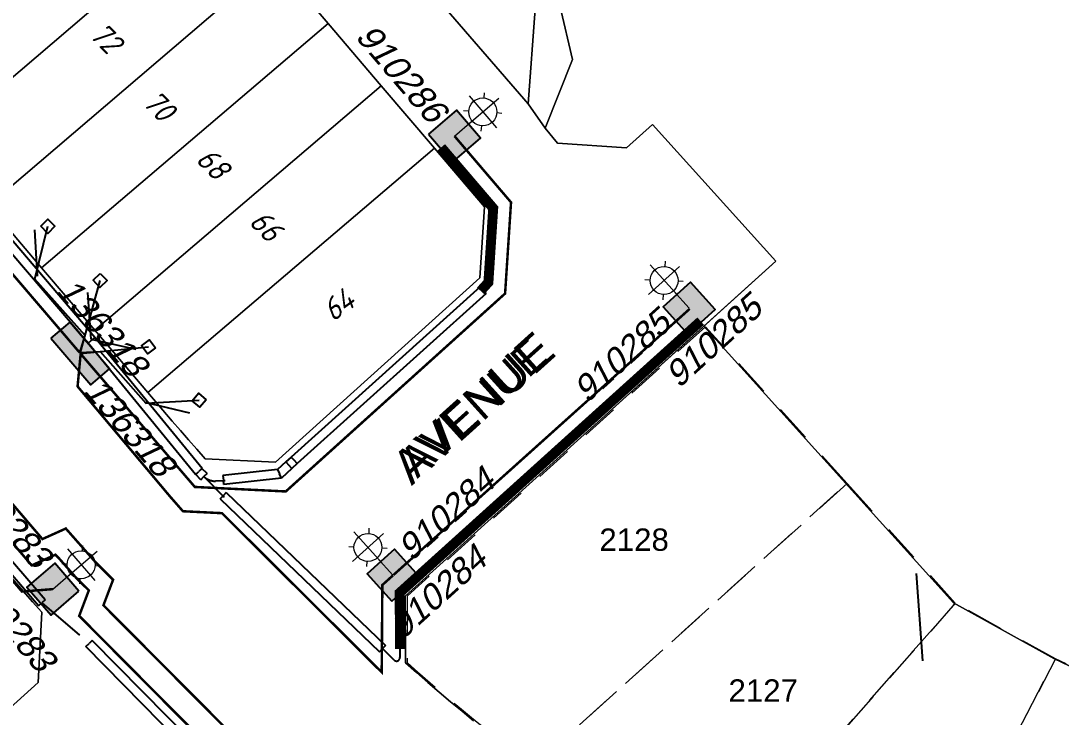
# Model space of a CAD drawing. Header units: metres. Extents: x 296308 to 298462, y 6229542 to 6231092.
# Drawn here: x 297510 to 297593.7, y 6230291.5 to 6230347.5 of the extents above; entities that cross this region are included whole.
import ezdxf
from ezdxf.enums import TextEntityAlignment as Align

# ---------------------------------------------------------------- set-up
doc = ezdxf.new("R2010")
doc.units = ezdxf.units.M
for name, pattern in [('Cable Exist UG', [8.2, 4, -1.2, 1.8, -1.2]), ('Dash', [5, 3, -2]), ('IECLCENT', [15.5, 9.5, -2, 2, -2])]:
    doc.linetypes.add(name, pattern=pattern)
doc.layers.get('0').update_dxf_attribs({"color": 6})
for name, color, linetype, lineweight in [('Cadastre Developer_SP_EXT', 9, 'Continuous', 5), ('Cadastre Land Parcels_SP_EXT', 9, 'Continuous', 5), ('Cadastre Roads_SP_EXT', 94, 'Continuous', 15)]:
    doc.layers.add(name, color=color, linetype=linetype, lineweight=lineweight)
for name, color, linetype in [('Duct_SP_EXT', 7, 'Continuous'), ('Equip_SP_SL_EXT', 7, 'Continuous'), ('Mains_LV_EXT', 7, 'Continuous'), ('Mains_LV_SL_EXT', 7, 'Continuous'), ('Notes_LV_MISC', 7, 'Continuous'), ('Notes_SP_MISC', 7, 'Continuous'), ('Services_SP_EXT', 7, 'Continuous'), ('SupportsUG_SP_LV_EXT', 7, 'Continuous'), ('SupportsUG_SP_LV_SL_EXT', 7, 'Continuous')]:
    doc.layers.add(name, color=color, linetype=linetype)
doc.styles.add('COLUMN_LABEL', font='arial.ttf')
doc.styles.add('iecARIAL', font='arial.ttf', dxfattribs={"height": 2})
doc.styles.add('ieISOCP', font='isocp.shx')
doc.styles.add('POLE_LABEL', font='arial.ttf')
doc.styles.get("Standard").update_dxf_attribs({"font": 'arial.ttf'})

# ---------------------------------------------------------------- blocks, each defined once
blk = doc.blocks.new('COLUMN_EXT')
blk.add_hatch(color=256).paths.add_polyline_path([(-1.485, 1.485), (-1.485, -1.485), (1.485, -1.485), (1.485, 1.485)])
blk.add_lwpolyline([(-1.485, -1.485), (1.485, -1.485), (1.485, 1.485), (-1.485, 1.485)], close=True)
at = {"style": 'COLUMN_LABEL', "oblique": 15, "flags": 8}
blk.add_attdef('ASSET_NUM', text='', height=2, dxfattribs=at).set_placement((2, 2), align=Align.BOTTOM_LEFT)
at = {"flags": 9}
for tag, style, p in [('STRUCTURE_PLANT_NUMBER', 'POLE_LABEL', (1.813, 0.031)), ('STREET_CODE', 'COLUMN_LABEL', (1.813, -0.2))]:
    blk.add_attdef(tag, text='', height=0.2, dxfattribs=dict(at, style=style)).set_placement(p, align=Align.MIDDLE_LEFT)
for tag, p in [('OWNED_BY', (1.813, -0.6)), ('STATE', (1.813, -0.8)), ('COLUMN_TYPE', (1.813, -0.4)), ('STREETNAME', (1.813, -1.6)), ('USAGE', (1.813, -1)), ('LEGEND', (1.813, -1.2)), ('LOCATION', (1.813, -1.4)), ('SUBURB', (1.813, -1.8)), ('NOTES', (1.813, -2))]:
    blk.add_attdef(tag, text='', height=0.2, dxfattribs=at).set_placement(p, align=Align.MIDDLE_LEFT)
at = {"flags": 1}
blk.add_attdef('Z', (1.813, -2.351), '', height=0.2, dxfattribs=at)
blk = doc.blocks.new('PILLAR_EXT')
blk.add_hatch(color=256).paths.add_polyline_path([(-2.475, 0.99), (-2.475, -0.99), (2.475, -0.99), (2.475, 0.99)])
blk.add_lwpolyline([(-2.475, -0.99), (2.475, -0.99), (2.475, 0.99), (-2.475, 0.99)], close=True)
at = {"style": 'iecARIAL', "oblique": 15, "flags": 8}
blk.add_attdef('ASSET_NUM', text='', height=2, dxfattribs=at).set_placement((1.5, 3.5), align=Align.BOTTOM_LEFT)
for tag, p, flags in [('OWNED_BY', (0, -0.2), 9), ('STATE', (0, -0.4), 9), ('SUPPORT_TYPE', (0, -0.6), 9), ('USAGE', (0, -0.8), 9), ('LEGEND', (0, -1), 9), ('STREETNAME', (0, -1.8), 9), ('LOCATION', (0, -1.2), 9), ('NOTES', (0, -1.4), 9), ('PARENT', (0, -1.6), 9), ('SUBURB', (0, -2), 1)]:
    blk.add_attdef(tag, p, '', height=0.2, dxfattribs=dict(flags=flags))
blk = doc.blocks.new('*U169')
at = {"lineweight": 15}
for p, q in [((0, 1.75), (0, 6.25)), ((-1.46, 5.46), (-1.06, 5.06)), ((1.46, 5.46), (1.06, 5.06)), ((-2.25, 4), (2.25, 4)), ((-1.46, 2.54), (-1.06, 2.94)), ((0, 0), (0, 2.5)), ((1.46, 2.54), (1.06, 2.94))]:
    blk.add_line(p, q, dxfattribs=at)
blk.add_circle((0, 4), 1.5, dxfattribs=at)
at = {"style": 'iecARIAL', "oblique": 15, "flags": 9}
blk.add_attdef('ASSET_NUM', text='', height=2, dxfattribs=at).set_placement((1.5, 1.5), align=Align.BOTTOM_RIGHT)
for tag, p, height, flags in [('CONSTRUCTED_VOLTAGE', (0.98, -0.65), 0.2, 9), ('CONTROL_TYPE', (0.98, -0.85), 0.2, 9), ('LANTERN_PURPOSE', (0.98, -1.05), 0.2, 9), ('LANTERN_TYPE', (0.98, -1.25), 0.2, 9), ('LNUMBER', (2.18, -3.25), 2.5, 8), ('OPERATING_VOLTAGE', (0.98, -1.65), 0.2, 9), ('ORIENTATION', (0.98, -1.85), 0.2, 9), ('OWNED_BY', (0.98, -2.05), 0.2, 9), ('STATE', (0.98, -2.25), 0.2, 9), ('NO_PHASES', (0.98, -1.45), 0.2, 9), ('USAGE', (0.98, -2.45), 0.2, 9), ('CEXIST', (0.98, -2.65), 0.2, 9), ('CNEW', (0.98, -2.85), 0.2, 9), ('CNUMBER', (0.98, -3.05), 0.2, 9), ('CREMOVE', (0.98, -3.25), 0.2, 9), ('CREPLACE', (0.98, -3.45), 0.2, 9), ('LKINGHEIGHT', (0.98, -3.65), 0.2, 9), ('LBRACKET', (0.98, -3.85), 0.2, 9), ('LBRACKETVOCAB', (0.98, -4.05), 0.2, 9), ('LCATEGORY', (0.98, -4.25), 0.2, 9), ('LCHARGE1', (0.98, -4.45), 0.2, 9), ('LCHARGE1PERCENT', (0.98, -4.65), 0.2, 9), ('LCHARGE2', (0.98, -4.85), 0.2, 9), ('LCHARGE2PERCENT', (0.98, -5.05), 0.2, 9), ('LCHARGE3', (0.98, -5.25), 0.2, 9), ('LCHARGE3PERCENT', (0.98, -5.45), 0.2, 9), ('LEXIST', (0.98, -5.65), 0.2, 9), ('LLAMP', (0.98, -5.85), 0.2, 9), ('LLAMPVOCAB', (0.98, -6.05), 0.2, 9), ('LMAST', (0.98, -6.25), 0.2, 9), ('LMASTVOCAB', (0.98, -6.45), 0.2, 9), ('LNEW', (0.98, -6.65), 0.2, 9), ('LANTNUMBER', (0.98, -6.85), 0.2, 9), ('LOUTREACH', (0.98, -7.25), 0.2, 9), ('LOUTREACHVOCAB', (0.98, -7.45), 0.2, 9), ('LRATECODE', (0.98, -7.65), 0.2, 9), ('LREMOVE', (0.98, -7.85), 0.2, 9), ('LREPLACE', (0.98, -8.05), 0.2, 9), ('LTYPE', (0.98, -8.25), 0.2, 9), ('LTYPEVOCAB', (0.98, -8.45), 0.2, 9), ('LEGEND', (0.98, -8.65), 0.2, 9), ('LOCATION', (0.98, -8.85), 0.2, 9), ('NOTES', (0.98, -9.05), 0.2, 9), ('STREETNAME', (0.98, -9.25), 0.2, 9), ('SUBURB', (0.98, -9.45), 0.2, 1)]:
    blk.add_attdef(tag, p, '', height=height, dxfattribs=dict(flags=flags))
blk = doc.blocks.new('*U170')
at = {"lineweight": 15}
for p, q in [((-4.35, 1.45), (-1.02, 4.47)), ((-1.17, 1.3), (-4.2, 4.63)), ((-2.58, 5.02), (-2.61, 4.46)), ((-4.75, 3.07), (-4.18, 3.04)), ((-0.63, 2.86), (-1.19, 2.89)), ((-2.79, 0.9), (-2.76, 1.47)), ((0, 0), (-1.68, 1.86))]:
    blk.add_line(p, q, dxfattribs=at)
blk.add_circle((-2.69, 2.96), 1.5, dxfattribs=at)
at = {"style": 'iecARIAL', "oblique": 15, "flags": 9}
blk.add_attdef('ASSET_NUM', text='', height=2, dxfattribs=at).set_placement((1.5, 1.5), align=Align.BOTTOM_RIGHT)
for tag, p, height, flags in [('CONSTRUCTED_VOLTAGE', (0.98, -0.65), 0.2, 9), ('CONTROL_TYPE', (0.98, -0.85), 0.2, 9), ('LANTERN_PURPOSE', (0.98, -1.05), 0.2, 9), ('LANTERN_TYPE', (0.98, -1.25), 0.2, 9), ('LNUMBER', (2.18, -3.25), 2.5, 8), ('OPERATING_VOLTAGE', (0.98, -1.65), 0.2, 9), ('ORIENTATION', (0.98, -1.85), 0.2, 9), ('OWNED_BY', (0.98, -2.05), 0.2, 9), ('STATE', (0.98, -2.25), 0.2, 9), ('NO_PHASES', (0.98, -1.45), 0.2, 9), ('USAGE', (0.98, -2.45), 0.2, 9), ('CEXIST', (0.98, -2.65), 0.2, 9), ('CNEW', (0.98, -2.85), 0.2, 9), ('CNUMBER', (0.98, -3.05), 0.2, 9), ('CREMOVE', (0.98, -3.25), 0.2, 9), ('CREPLACE', (0.98, -3.45), 0.2, 9), ('LKINGHEIGHT', (0.98, -3.65), 0.2, 9), ('LBRACKET', (0.98, -3.85), 0.2, 9), ('LBRACKETVOCAB', (0.98, -4.05), 0.2, 9), ('LCATEGORY', (0.98, -4.25), 0.2, 9), ('LCHARGE1', (0.98, -4.45), 0.2, 9), ('LCHARGE1PERCENT', (0.98, -4.65), 0.2, 9), ('LCHARGE2', (0.98, -4.85), 0.2, 9), ('LCHARGE2PERCENT', (0.98, -5.05), 0.2, 9), ('LCHARGE3', (0.98, -5.25), 0.2, 9), ('LCHARGE3PERCENT', (0.98, -5.45), 0.2, 9), ('LEXIST', (0.98, -5.65), 0.2, 9), ('LLAMP', (0.98, -5.85), 0.2, 9), ('LLAMPVOCAB', (0.98, -6.05), 0.2, 9), ('LMAST', (0.98, -6.25), 0.2, 9), ('LMASTVOCAB', (0.98, -6.45), 0.2, 9), ('LNEW', (0.98, -6.65), 0.2, 9), ('LANTNUMBER', (0.98, -6.85), 0.2, 9), ('LOUTREACH', (0.98, -7.25), 0.2, 9), ('LOUTREACHVOCAB', (0.98, -7.45), 0.2, 9), ('LRATECODE', (0.98, -7.65), 0.2, 9), ('LREMOVE', (0.98, -7.85), 0.2, 9), ('LREPLACE', (0.98, -8.05), 0.2, 9), ('LTYPE', (0.98, -8.25), 0.2, 9), ('LTYPEVOCAB', (0.98, -8.45), 0.2, 9), ('LEGEND', (0.98, -8.65), 0.2, 9), ('LOCATION', (0.98, -8.85), 0.2, 9), ('NOTES', (0.98, -9.05), 0.2, 9), ('STREETNAME', (0.98, -9.25), 0.2, 9), ('SUBURB', (0.98, -9.45), 0.2, 1)]:
    blk.add_attdef(tag, p, '', height=height, dxfattribs=dict(flags=flags))
blk = doc.blocks.new('CCP_EXT')
at = {"flags": 9}
for tag, p in [('USAGE', (0, -1.2)), ('LEGEND', (0, -1.4)), ('LIFE_SUPPORT', (0, -1.6)), ('STATE', (0, -1.8)), ('NOTES', (0, -2))]:
    blk.add_attdef(tag, text='', height=0.2, dxfattribs=at).set_placement(p, align=Align.MIDDLE_LEFT)
blk.add_wipeout([(0, 0.566), (0.566, 0), (0, -0.566), (-0.566, 0)])
blk.add_lwpolyline([(-0.566, 0), (0, 0.566), (0.566, 0), (0, -0.566), (-0.566, 0)])
at = {"flags": 1}
blk.add_attdef('Z', (0, 0), '', height=0.2, dxfattribs=at)
at = {"flags": 9}
for tag, p in [('CCP_TYPE', (0, 0)), ('OPERATING_VOLTAGE', (0, -0.6)), ('ORIENTATION', (0, -0.8)), ('CONSTRUCTED_VOLTAGE', (0, -0.2)), ('NO_PHASES', (0, -0.4)), ('OWNED_BY', (0, -1))]:
    blk.add_attdef(tag, text='', height=0.2, dxfattribs=at).set_placement(p, align=Align.MIDDLE_LEFT)

msp = doc.modelspace()

# ---------------------------------------------------------------- linework, layer by layer
at = {"layer": 'Cadastre Developer_SP_EXT', "linetype": 'Dash'}
for points in [[(297576.493, 6230310.298), (297565.102, 6230322.919), (297541.073, 6230301.231), (297541.073, 6230295.871), (297541.073, 6230295.871, 0.017224), (297551.231, 6230287.5)], [(297585.202, 6230300.648), (297576.493, 6230310.298), (297551.231, 6230287.5), (297551.231, 6230287.5, 0.02211), (297565.071, 6230277.814)], [(297593.272, 6230296.18), (297585.202, 6230300.648), (297565.071, 6230277.814), (297565.071, 6230277.814, 0.021671), (297579.416, 6230269.545)], [(297603.157, 6230291.461), (297593.272, 6230296.18), (297579.416, 6230269.545), (297579.416, 6230269.545, 0.017007), (297591.143, 6230263.942)]]:
    msp.add_lwpolyline(points, format="xyb", close=True, dxfattribs=at)
at = {"layer": 'Cadastre Land Parcels_SP_EXT', "linetype": 'Continuous'}
for points in [[(297592.114, 6230481.26), (297570.107, 6230446.246), (297568.026, 6230432.055), (297565.94, 6230424.392), (297545.42, 6230373.962), (297551.385, 6230348.481), (297550.815, 6230340.87), (297552.185, 6230338.911), (297554.387, 6230344.427), (297548.423, 6230369.903), (297549.021, 6230377.507), (297569.39, 6230427.563), (297571.443, 6230441.577), (297574.153, 6230448.925), (297591.234, 6230476.114)], [(297591.234, 6230476.114), (297574.153, 6230448.925), (297571.443, 6230441.577), (297569.39, 6230427.563), (297549.021, 6230377.507), (297548.423, 6230369.903), (297554.387, 6230344.427), (297552.185, 6230338.911), (297553.171, 6230337.683), (297558.74, 6230337.321), (297560.822, 6230339.199), (297570.742, 6230328.203), (297564.952, 6230322.967), (297585.056, 6230300.684), (297593.128, 6230296.211), (297603.017, 6230291.49)], [(297603.017, 6230291.49), (297593.128, 6230296.211), (297585.056, 6230300.684), (297564.952, 6230322.967), (297555.609, 6230314.516), (297540.922, 6230301.231), (297540.924, 6230295.865), (297541.827, 6230295.07), (297542.737, 6230294.282), (297543.651, 6230293.499), (297544.569, 6230292.722), (297545.493, 6230291.951), (297546.422, 6230291.185)]]:
    msp.add_lwpolyline(points, dxfattribs=at)
for points in [[(297551.385, 6230348.481), (297545.42, 6230373.962), (297519.408, 6230377.984), (297519.357, 6230377.189), (297550.815, 6230340.87), (297551.385, 6230348.481)], [(297526.131, 6230357.387), (297521.848, 6230362.409), (297498.786, 6230342.728), (297503.069, 6230337.706), (297526.131, 6230357.387)], [(297530.415, 6230352.364), (297526.131, 6230357.387), (297503.069, 6230337.706), (297507.352, 6230332.684), (297530.415, 6230352.364)], [(297534.698, 6230347.342), (297530.415, 6230352.364), (297507.352, 6230332.684), (297511.636, 6230327.661), (297534.698, 6230347.342)], [(297538.98, 6230342.32), (297534.698, 6230347.342), (297511.636, 6230327.661), (297515.919, 6230322.639), (297538.98, 6230342.32)], [(297543.264, 6230337.297), (297538.98, 6230342.32), (297515.919, 6230322.639), (297520.202, 6230317.617), (297543.264, 6230337.297)], [(297546.915, 6230326.851), (297547.291, 6230332.575), (297543.264, 6230337.297), (297520.202, 6230317.617), (297522.159, 6230315.322), (297522.814, 6230314.558), (297523.472, 6230313.8), (297524.134, 6230313.043), (297524.8, 6230312.291), (297530.464, 6230312.01), (297546.915, 6230326.851)], [(297511.37, 6230294.277), (297511.652, 6230299.919), (297510.903, 6230300.764), (297510.159, 6230301.613), (297509.419, 6230302.467), (297508.684, 6230303.323), (297503.174, 6230309.785), (297480.878, 6230289.668), (297491.919, 6230276.729), (297511.37, 6230294.277)]]:
    msp.add_lwpolyline(points, close=True, dxfattribs=at)
at = {"layer": 'Cadastre Roads_SP_EXT', "linetype": 'Continuous'}
for points in [[(297560.822, 6230339.199), (297558.74, 6230337.321), (297553.171, 6230337.684), (297552.185, 6230338.911), (297550.815, 6230340.87), (297519.357, 6230377.189), (297519.724, 6230382.912), (297510.107, 6230394.147)], [(297555.609, 6230314.516), (297570.742, 6230328.203), (297560.822, 6230339.199)], [(297540.922, 6230301.231), (297555.609, 6230314.516), (297555.609, 6230314.516)], [(297546.422, 6230291.185), (297545.493, 6230291.951), (297544.569, 6230292.722), (297543.651, 6230293.499), (297542.737, 6230294.282), (297541.827, 6230295.07), (297540.924, 6230295.865), (297540.922, 6230301.231)], [(297511.652, 6230299.919), (297511.37, 6230294.277), (297491.919, 6230276.729), (297482.262, 6230268.016), (297472.605, 6230259.304), (297462.948, 6230250.591), (297450.464, 6230239.328), (297431.073, 6230221.834), (297425.681, 6230222.336)]]:
    msp.add_lwpolyline(points, dxfattribs=at)
at = {"layer": 'Duct_SP_EXT'}
for p, q in [((297546.938, 6230326.137), (297531.744, 6230312.424)), ((297546.938, 6230326.137), (297547.179, 6230325.87)), ((297547.42, 6230325.603), (297532.226, 6230311.89)), ((297547.42, 6230325.603), (297547.179, 6230325.87)), ((297515.927, 6230322.056), (297515.653, 6230321.822)), ((297515.931, 6230322.05), (297515.653, 6230321.822)), ((297515.374, 6230321.594), (297515.653, 6230321.822)), ((297515.379, 6230321.588), (297515.653, 6230321.822)), ((297531.311, 6230312.034), (297530.634, 6230311.423)), ((297531.744, 6230312.424), (297531.311, 6230312.034)), ((297531.311, 6230312.034), (297531.311, 6230312.034)), ((297531.311, 6230312.034), (297531.553, 6230311.767)), ((297531.311, 6230312.034), (297531.553, 6230311.767)), ((297531.744, 6230312.424), (297531.985, 6230312.157)), ((297532.226, 6230311.89), (297531.794, 6230311.499)), ((297532.226, 6230311.89), (297531.985, 6230312.157)), ((297524.03, 6230311.016), (297524.297, 6230311.257)), ((297524.043, 6230311.003), (297524.297, 6230311.257)), ((297524.552, 6230311.512), (297524.297, 6230311.257)), ((297524.565, 6230311.499), (297524.297, 6230311.257)), ((297524.958, 6230311.105), (297524.552, 6230311.512)), ((297524.552, 6230311.512), (297524.565, 6230311.499)), ((297524.958, 6230311.105), (297524.703, 6230310.851)), ((297530.634, 6230311.423), (297526.24, 6230310.928)), ((297530.634, 6230311.423), (297530.79, 6230311.078)), ((297530.945, 6230310.733), (297530.79, 6230311.078)), ((297531.794, 6230311.499), (297530.945, 6230310.733)), ((297531.794, 6230311.499), (297531.553, 6230311.767)), ((297531.794, 6230311.499), (297531.553, 6230311.767)), ((297531.794, 6230311.499), (297531.794, 6230311.499)), ((297524.043, 6230311.003), (297524.03, 6230311.016)), ((297524.448, 6230310.596), (297524.043, 6230311.003)), ((297524.448, 6230310.596), (297524.703, 6230310.851)), ((297526.24, 6230310.928), (297526.281, 6230310.571)), ((297526.321, 6230310.213), (297526.281, 6230310.571)), ((297530.945, 6230310.733), (297526.321, 6230310.213)), ((297526.508, 6230309.565), (297526.259, 6230309.305)), ((297526.508, 6230309.565), (297539.337, 6230297.261)), ((297526.009, 6230309.045), (297526.259, 6230309.305)), ((297526.009, 6230309.045), (297538.839, 6230296.742)), ((297511.932, 6230300.923), (297506.551, 6230307.165)), ((297511.387, 6230300.453), (297506.004, 6230306.696)), ((297511.387, 6230300.453), (297511.66, 6230300.688)), ((297511.932, 6230300.923), (297511.66, 6230300.688)), ((297515.713, 6230297.663), (297515.457, 6230297.411)), ((297527.347, 6230285.851), (297515.713, 6230297.663)), ((297515.2, 6230297.158), (297515.457, 6230297.411)), ((297526.834, 6230285.346), (297515.2, 6230297.158)), ((297538.839, 6230296.742), (297539.088, 6230297.001)), ((297539.337, 6230297.261), (297539.088, 6230297.001))]:
    msp.add_line(p, q, dxfattribs=at)
at = {"layer": 'Mains_LV_EXT', "linetype": 'IECLCENT', "lineweight": 30, "ltscale": 0.5, "const_width": 0.2, "flags": 128}
msp.add_lwpolyline([(297496.098, 6230321.01), (297496.133, 6230317.891), (297510.056, 6230301.59), (297512.553, 6230301.787)], dxfattribs=at)
at = {"layer": 'Mains_LV_SL_EXT', "linetype": 'IECLCENT', "lineweight": 15, "ltscale": 0.5, "const_width": 0.2, "flags": 128}
msp.add_lwpolyline([(297563.824, 6230324.358), (297539.954, 6230302.915)], dxfattribs=at)
at = {"layer": 'Notes_SP_MISC', "const_width": 0.8}
for points in [[(297543.813, 6230337.357), (297547.998, 6230332.454), (297547.611, 6230326.488), (297546.986, 6230325.797)], [(297564.7, 6230323.364), (297540.473, 6230301.498), (297540.484, 6230296.97)]]:
    msp.add_lwpolyline(points, dxfattribs=at)
at = {"layer": 'Notes_SP_MISC', "linetype": 'Cable Exist UG'}
for points in [[(297526.412, 6230310.513), (297525.631, 6230310.489), (297525.631, 6230310.489, -0.208807), (297524.691, 6230310.867), (297524.691, 6230310.867), (297524.677, 6230310.881)], [(297540.484, 6230296.97), (297540.486, 6230296.27), (297540.486, 6230296.27, -0.66751), (297540.017, 6230296.076), (297540.017, 6230296.076), (297539.088, 6230297.001)]]:
    msp.add_lwpolyline(points, format="xyb", dxfattribs=at)
for points in [[(297524.709, 6230310.844), (297526.35, 6230309.197)], [(297511.66, 6230300.688), (297515.534, 6230297.333)]]:
    msp.add_lwpolyline(points, dxfattribs=at)
at = {"layer": 'Services_SP_EXT'}
msp.add_lwpolyline([(297582.593, 6230296.005), (297582.088, 6230303.056)], dxfattribs=at)

# ---------------------------------------------------------------- block references
at = {"layer": 'Equip_SP_SL_EXT'}
for p, xscale, yscale, zscale, rotation in [((297544.878, 6230338.266), 0.75, 0.75, 0.75, 310.4761979320058), ((297539.924, 6230302.915), 0.75, 0.75, 0.75, 42.06438773405047), ((297512.553, 6230301.787), 0.7499999999999999, 0.7499999999999999, 0.7499999999999999, 310.8455551807331)]:
    msp.add_blockref('*U169', p, dxfattribs=dict(at, xscale=xscale, yscale=yscale, zscale=zscale, rotation=rotation))
at = {"layer": 'Equip_SP_SL_EXT', "xscale": 0.75, "yscale": 0.75, "zscale": 0.75}
msp.add_blockref('*U170', (297563.774, 6230324.415), dxfattribs=at)
at = {"layer": 'Notes_LV_MISC'}
ref = msp.add_blockref('COLUMN_EXT', (297544.878, 6230338.266), dxfattribs=dict(at, rotation=310.4812599498916))
ref.add_attrib('ASSET_NUM', '910286', dxfattribs={"layer": '0', "height": 2, "rotation": 310.48126, "style": 'COLUMN_LABEL', "oblique": 15}).set_placement((297536.364, 6230345.862), align=Align.BOTTOM_LEFT)
ref = msp.add_blockref('COLUMN_EXT', (297563.774, 6230324.415), dxfattribs=dict(at, rotation=42.17033170633447))
ref.add_attrib('ASSET_NUM', '910285', dxfattribs={"layer": '0', "height": 2, "rotation": 42.17033, "style": 'COLUMN_LABEL', "oblique": 15}).set_placement((297563.326, 6230317.441), align=Align.BOTTOM_LEFT)
ref = msp.add_blockref('COLUMN_EXT', (297539.943, 6230302.906), dxfattribs=dict(at, rotation=42.06851874674422))
ref.add_attrib('ASSET_NUM', '910284', dxfattribs={"layer": '0', "height": 2, "rotation": 42.06852, "style": 'COLUMN_LABEL', "oblique": 15}).set_placement((297541.136, 6230297.238), align=Align.BOTTOM_LEFT)
ref = msp.add_blockref('COLUMN_EXT', (297512.553, 6230301.787), dxfattribs=dict(at, rotation=130.8487145609679))
ref.add_attrib('ASSET_NUM', '910283', dxfattribs={"layer": '0', "height": 2, "rotation": 310.48705, "style": 'COLUMN_LABEL', "oblique": 15}).set_placement((297504.862, 6230301.664), align=Align.BOTTOM_LEFT)
at = {"layer": 'SupportsUG_SP_LV_EXT'}
ref = msp.add_blockref('PILLAR_EXT', (297514.756, 6230320.767), dxfattribs=dict(at, rotation=310.5350136168049))
ref.add_attrib('ASSET_NUM', '136318', dxfattribs={"layer": '0', "height": 2, "rotation": 310.53501, "style": 'iecARIAL', "oblique": 15}).set_placement((297514.484, 6230317.346), align=Align.BOTTOM_LEFT)
at = {"layer": 'SupportsUG_SP_LV_SL_EXT'}
ref = msp.add_blockref('COLUMN_EXT', (297544.878, 6230338.266), dxfattribs=dict(at, rotation=310.4812599498916))
ref.add_attrib('ASSET_NUM', '910286', dxfattribs={"layer": '0', "height": 2, "rotation": 310.48126, "style": 'COLUMN_LABEL', "oblique": 15}).set_placement((297536.364, 6230345.862), align=Align.BOTTOM_LEFT)
ref = msp.add_blockref('COLUMN_EXT', (297563.774, 6230324.415), dxfattribs=dict(at, rotation=42.17033170633447))
ref.add_attrib('ASSET_NUM', '910285', dxfattribs={"layer": '0', "height": 2, "rotation": 42.17033, "style": 'COLUMN_LABEL', "oblique": 15}).set_placement((297555.944, 6230316.25), align=Align.BOTTOM_LEFT)
ref = msp.add_blockref('COLUMN_EXT', (297539.943, 6230302.906), dxfattribs=dict(at, rotation=42.06851874674422))
ref.add_attrib('ASSET_NUM', '910284', dxfattribs={"layer": '0', "height": 2, "rotation": 42.06852, "style": 'COLUMN_LABEL', "oblique": 15}).set_placement((297541.794, 6230303.503), align=Align.BOTTOM_LEFT)
ref = msp.add_blockref('COLUMN_EXT', (297512.553, 6230301.787), dxfattribs=dict(at, rotation=130.8487145609679))
ref.add_attrib('ASSET_NUM', '910283', dxfattribs={"layer": '0', "height": 2, "rotation": 310.48705, "style": 'COLUMN_LABEL', "oblique": 15}).set_placement((297504.535, 6230310.014), align=Align.BOTTOM_LEFT)

# ---------------------------------------------------------------- texts
at = {"layer": 'Cadastre Developer_SP_EXT'}
for s, p in [('2128', (297556.545, 6230304.87)), ('2127', (297566.941, 6230292.723))]:
    msp.add_text(s, height=1.8, dxfattribs=at).set_placement(p)
at = {"layer": 'Cadastre Land Parcels_SP_EXT', "style": 'ieISOCP', "oblique": 15}
for s, rotation, p in [('72', 314.44877, (297515.391, 6230346.341)), ('70', 314.27478, (297519.666, 6230340.89)), ('68', 314.43741, (297523.957, 6230336.297)), ('66', 314.44877, (297528.24, 6230331.274)), ('64', 35.72243, (297535.084, 6230323.257))]:
    msp.add_text(s, height=1.8, rotation=rotation, dxfattribs=at).set_placement(p)
at = {"layer": 'Cadastre Roads_SP_EXT'}
msp.add_text('AVENUE', height=2.75, rotation=42.05628, dxfattribs=at).set_placement((297546.374, 6230316.388), align=Align.MIDDLE_CENTER)
at = {"layer": 'Notes_LV_MISC'}
msp.add_text('AVENUE', height=2.5, rotation=42.05628, dxfattribs=at).set_placement((297546.374, 6230316.388), align=Align.MIDDLE_CENTER)

# ---------------------------------------------------------------- next in the draw order: block references
at = {"layer": 'Services_SP_EXT'}
msp.add_blockref('CCP_EXT', (297512.134, 6230330.999), dxfattribs=at)
for p, rotation in [((297516.35, 6230326.646), 268.5350136364685), ((297520.25, 6230321.296), 172.53501374951), ((297524.33, 6230316.989), 184.8990925990445)]:
    msp.add_blockref('CCP_EXT', p, dxfattribs=dict(at, rotation=rotation))

# ---------------------------------------------------------------- next in the draw order: linework, layer by layer
at = {"layer": 'Cadastre Roads_SP_EXT', "linetype": 'Continuous'}
for points in [[(297513.528, 6230372.165), (297517.565, 6230367.431), (297521.848, 6230362.409), (297526.131, 6230357.387), (297530.415, 6230352.364), (297534.698, 6230347.342), (297538.98, 6230342.32), (297543.264, 6230337.297), (297547.291, 6230332.575), (297546.915, 6230326.851)], [(297524.8, 6230312.29), (297524.134, 6230313.043), (297523.472, 6230313.8), (297522.814, 6230314.558), (297522.159, 6230315.322), (297520.202, 6230317.617), (297515.919, 6230322.639), (297511.636, 6230327.661), (297507.352, 6230332.684), (297503.069, 6230337.706), (297498.786, 6230342.728), (297494.502, 6230347.75), (297491.008, 6230351.848), (297491.382, 6230357.573)], [(297477.857, 6230339.471), (297486.301, 6230329.57), (297494.738, 6230319.678), (297503.174, 6230309.785), (297508.684, 6230303.323), (297509.419, 6230302.467), (297510.159, 6230301.613), (297510.903, 6230300.764), (297511.652, 6230299.919)], [(297546.915, 6230326.851), (297530.464, 6230312.01), (297524.8, 6230312.29)]]:
    msp.add_lwpolyline(points, dxfattribs=at)
at = {"layer": 'Duct_SP_EXT'}
for p, q in [((297515.927, 6230322.056), (297498.833, 6230342.08)), ((297515.379, 6230321.588), (297498.285, 6230341.612)), ((297524.565, 6230311.499), (297515.931, 6230322.05)), ((297524.03, 6230311.016), (297515.374, 6230321.594))]:
    msp.add_line(p, q, dxfattribs=at)
at = {"layer": 'Mains_LV_EXT', "linetype": 'IECLCENT', "lineweight": 30, "ltscale": 0.5, "const_width": 0.2, "flags": 128}
for points in [[(297514.688, 6230320.846), (297497.512, 6230340.932)], [(297547.126, 6230270.63), (297544.599, 6230272.5), (297544.599, 6230272.5), (297541.842, 6230274.539), (297535.782, 6230279.351), (297530.342, 6230284.043), (297529.809, 6230287.223), (297529.809, 6230287.223), (297516.616, 6230300.484), (297517.393, 6230302.539), (297515.929, 6230304.011), (297513.589, 6230306.666), (297511.705, 6230305.818), (297498.379, 6230321.42), (297496.098, 6230321.01)], [(297496.112, 6230320.994), (297510.839, 6230303.698), (297512.746, 6230304.555), (297513.064, 6230304.237), (297514.468, 6230302.643), (297515.442, 6230301.688), (297514.665, 6230299.633), (297528.392, 6230285.813), (297520.953, 6230285.767), (297502.664, 6230269.26), (297503.541, 6230266.73), (297500.767, 6230264.213), (297498.606, 6230265.597), (297478.703, 6230247.634)]]:
    msp.add_lwpolyline(points, dxfattribs=at)
at = {"layer": 'Mains_LV_SL_EXT', "linetype": 'IECLCENT', "lineweight": 15, "ltscale": 0.5, "const_width": 0.2, "flags": 128}
for points in [[(297514.783, 6230320.735), (297523.975, 6230310.013), (297531.298, 6230309.651), (297548.955, 6230325.587), (297549.432, 6230332.931), (297544.878, 6230338.266)], [(297539.921, 6230302.886), (297539.073, 6230302.12), (297539.019, 6230295.094), (297526.16, 6230307.903), (297523.017, 6230308.058), (297523.017, 6230308.058), (297521.975, 6230309.248), (297514.535, 6230318.107), (297514.783, 6230320.735)]]:
    msp.add_lwpolyline(points, dxfattribs=at)
at = {"layer": 'Notes_SP_MISC', "linetype": 'Cable Exist UG'}
for points in [[(297511.07, 6230330.706), (297511.286, 6230326.979)], [(297515.34, 6230325.673), (297515.609, 6230321.924), (297519.236, 6230321.11)], [(297523.572, 6230315.952), (297519.978, 6230316.814)]]:
    msp.add_lwpolyline(points, dxfattribs=at)
at = {"layer": 'Services_SP_EXT'}
for points in [[(297514.725, 6230320.803), (297515.147, 6230322.209), (297511.091, 6230326.737), (297512.134, 6230330.999)], [(297514.756, 6230320.767), (297516.35, 6230326.646)], [(297514.756, 6230320.767), (297520.25, 6230321.296)], [(297514.684, 6230320.852), (297516.351, 6230320.921), (297520.023, 6230316.762), (297524.33, 6230316.989)]]:
    msp.add_lwpolyline(points, dxfattribs=at)

# ---------------------------------------------------------------- next in the draw order: block references
at = {"layer": 'Notes_LV_MISC'}
ref = msp.add_blockref('PILLAR_EXT', (297514.756, 6230320.767), dxfattribs=dict(at, rotation=310.5350136168049))
ref.add_attrib('ASSET_NUM', '136318', dxfattribs={"layer": '0', "height": 2, "rotation": 310.53501, "style": 'iecARIAL', "oblique": 15}).set_placement((297512.272, 6230325.398), align=Align.BOTTOM_LEFT)

doc.saveas('drawing.dxf')
